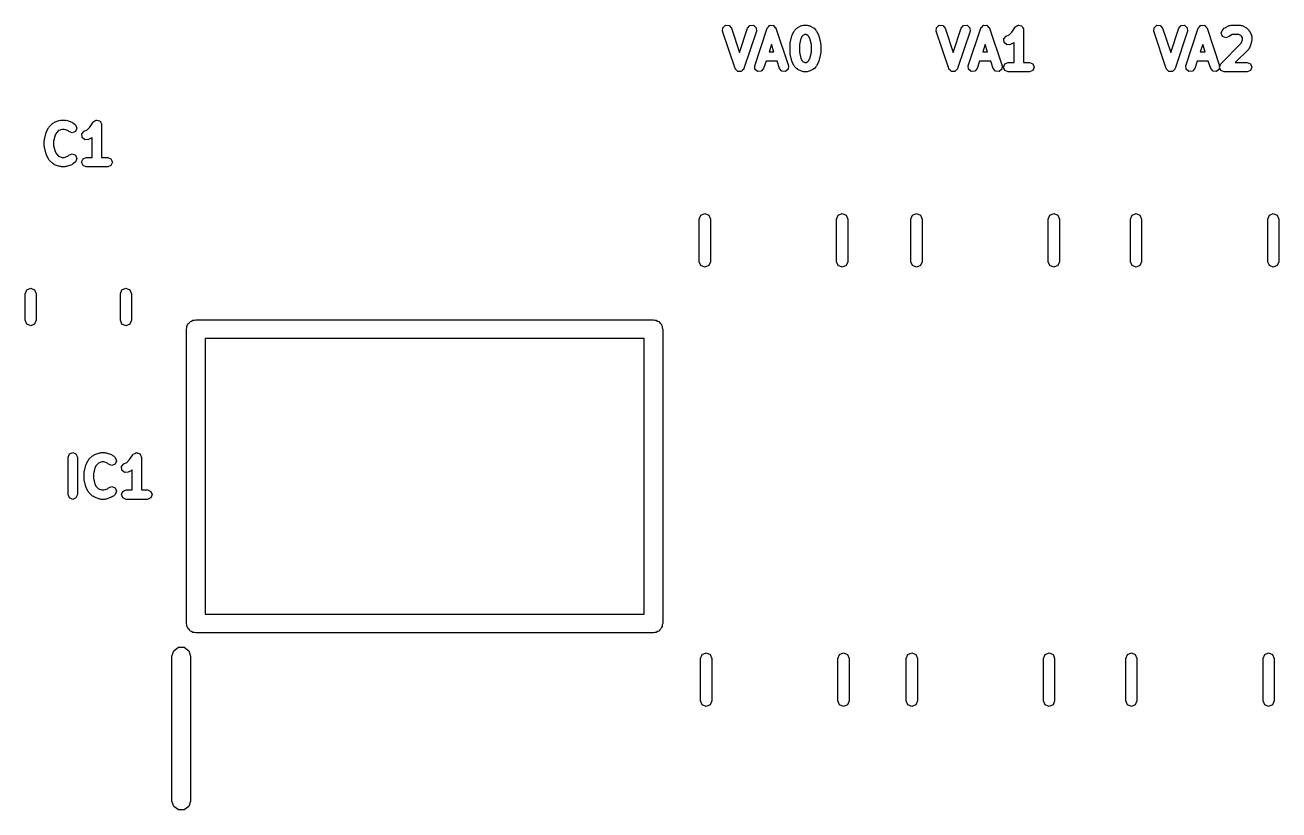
# Model space of a CAD drawing. Extents: x 78.2 to 114.9, y -87.3 to -48.6.
# Drawn here: x 99.37 to 112.8, y -56.98 to -48.58 of the extents above; entities that cross this region are included whole.
import ezdxf

# ---------------------------------------------------------------- set-up
doc = ezdxf.new("R2010")
doc.units = 0
doc.layers.add('BLACK', color=7, linetype='CONTINUOUS')

msp = doc.modelspace()

# ---------------------------------------------------------------- linework, layer by layer
at = {"layer": 'BLACK', "linetype": 'CONTINUOUS'}
for p, q in [((106.844041, -48.606887), (106.872951, -48.581813)), ((106.872951, -48.581813), (106.911122, -48.584526)), ((106.911122, -48.584526), (106.936196, -48.613436)), ((107.107994, -48.613436), (107.133068, -48.584526)), ((107.133068, -48.584526), (107.171239, -48.581813)), ((107.171239, -48.581813), (107.200149, -48.606886)), ((107.332205, -48.5965), (107.342592, -48.584526)), ((107.342592, -48.584526), (107.346318, -48.584261)), ((107.346318, -48.584261), (107.349141, -48.581813)), ((107.349141, -48.581813), (107.364952, -48.582936)), ((107.364952, -48.582936), (107.380763, -48.581813)), ((107.380763, -48.581813), (107.383585, -48.584261)), ((107.383585, -48.584261), (107.387312, -48.584526)), ((107.387312, -48.584526), (107.397695, -48.596498)), ((107.647353, -48.603574), (107.685448, -48.584526)), ((107.685448, -48.584526), (107.697056, -48.5837)), ((107.697056, -48.5837), (107.707809, -48.579247)), ((107.707809, -48.579247), (107.745904, -48.579247)), ((107.745904, -48.579247), (107.756656, -48.5837)), ((107.756656, -48.5837), (107.768265, -48.584526)), ((107.768265, -48.584526), (107.806361, -48.603574)), ((109.131041, -48.606887), (109.159951, -48.581813)), ((109.159951, -48.581813), (109.198122, -48.584526)), ((109.198122, -48.584526), (109.223196, -48.613436)), ((109.394994, -48.613436), (109.420068, -48.584526)), ((109.420068, -48.584526), (109.458239, -48.581813)), ((109.458239, -48.581813), (109.487149, -48.606886)), ((109.619205, -48.5965), (109.629592, -48.584526)), ((109.629592, -48.584526), (109.633318, -48.584261)), ((109.633318, -48.584261), (109.636141, -48.581813)), ((109.636141, -48.581813), (109.651952, -48.582936)), ((109.651952, -48.582936), (109.667763, -48.581813)), ((109.667763, -48.581813), (109.670585, -48.584261)), ((109.670585, -48.584261), (109.674312, -48.584526)), ((109.674312, -48.584526), (109.684695, -48.596498)), ((109.976532, -48.598646), (109.978502, -48.593892)), ((109.978502, -48.593892), (109.991952, -48.58832)), ((109.991952, -48.58832), (110.004052, -48.580218)), ((110.004052, -48.580218), (110.009101, -48.581216)), ((110.009101, -48.581216), (110.013857, -48.579247)), ((110.013857, -48.579247), (110.027305, -48.584817)), ((110.027305, -48.584817), (110.041593, -48.587644)), ((110.041593, -48.587644), (110.044458, -48.591922)), ((110.044458, -48.591922), (110.049212, -48.593892)), ((110.049212, -48.593892), (110.054782, -48.60734)), ((111.460041, -48.606887), (111.488951, -48.581813)), ((111.488951, -48.581813), (111.527122, -48.584526)), ((111.527122, -48.584526), (111.552196, -48.613436)), ((111.723994, -48.613436), (111.749068, -48.584526)), ((111.749068, -48.584526), (111.787239, -48.581813)), ((111.787239, -48.581813), (111.816149, -48.606886)), ((111.948205, -48.5965), (111.958592, -48.584526)), ((111.958592, -48.584526), (111.962318, -48.584261)), ((111.962318, -48.584261), (111.965141, -48.581813)), ((111.965141, -48.581813), (111.980952, -48.582936)), ((111.980952, -48.582936), (111.996763, -48.581813)), ((111.996763, -48.581813), (111.999585, -48.584261)), ((111.999585, -48.584261), (112.003312, -48.584526)), ((112.003312, -48.584526), (112.013695, -48.596498)), ((112.225258, -48.603574), (112.263353, -48.584526)), ((112.263353, -48.584526), (112.274961, -48.5837)), ((112.274961, -48.5837), (112.285714, -48.579247)), ((112.285714, -48.579247), (112.380952, -48.579247)), ((112.380952, -48.579247), (112.391704, -48.5837)), ((112.391704, -48.5837), (112.403313, -48.584526)), ((112.403313, -48.584526), (112.441408, -48.603574)), ((106.841328, -48.645058), (106.844041, -48.606887)), ((106.974661, -49.045058), (106.841328, -48.645058)), ((106.936196, -48.613436), (107.022095, -48.871133)), ((107.022095, -48.871133), (107.107994, -48.613436)), ((107.202862, -48.645058), (107.069529, -49.045058)), ((107.184185, -49.013436), (107.317518, -48.613436)), ((107.200149, -48.606886), (107.202862, -48.645058)), ((107.317518, -48.613436), (107.319966, -48.610613)), ((107.319966, -48.610613), (107.320231, -48.606887)), ((107.320231, -48.606887), (107.332205, -48.5965)), ((107.397695, -48.596498), (107.409673, -48.606886)), ((107.409673, -48.606886), (107.409937, -48.610613)), ((107.409937, -48.610613), (107.412386, -48.613436)), ((107.412386, -48.613436), (107.545719, -49.013436)), ((107.564064, -48.769501), (107.583112, -48.693311)), ((107.583112, -48.693311), (107.586494, -48.688746)), ((107.586494, -48.688746), (107.586897, -48.683078)), ((107.586897, -48.683078), (107.605944, -48.644982)), ((107.605944, -48.644982), (107.612162, -48.639588)), ((107.612162, -48.639588), (107.615312, -48.631986)), ((107.615312, -48.631986), (107.634359, -48.612939)), ((107.634359, -48.612939), (107.641961, -48.60979)), ((107.641961, -48.60979), (107.647353, -48.603574)), ((107.678794, -48.72289), (107.662571, -48.787783)), ((107.69176, -48.696958), (107.678794, -48.72289)), ((107.69933, -48.689388), (107.69176, -48.696958)), ((107.719612, -48.679247), (107.69933, -48.689388)), ((107.734101, -48.679247), (107.719612, -48.679247)), ((107.754383, -48.689388), (107.734101, -48.679247)), ((107.761954, -48.69696), (107.754383, -48.689388)), ((107.774919, -48.722889), (107.761954, -48.69696)), ((107.791142, -48.787782), (107.774919, -48.722889)), ((107.806361, -48.603574), (107.811752, -48.60979)), ((107.811752, -48.60979), (107.819355, -48.61294)), ((107.819355, -48.61294), (107.838403, -48.631987)), ((107.838403, -48.631987), (107.841552, -48.63959)), ((107.841552, -48.63959), (107.847768, -48.644981)), ((107.847768, -48.644981), (107.866817, -48.683078)), ((107.866817, -48.683078), (107.867219, -48.688747)), ((107.867219, -48.688747), (107.870602, -48.693312)), ((107.870602, -48.693312), (107.889649, -48.769502)), ((109.128328, -48.645058), (109.131041, -48.606887)), ((109.261661, -49.045058), (109.128328, -48.645058)), ((109.223196, -48.613436), (109.309095, -48.871133)), ((109.309095, -48.871133), (109.394994, -48.613436)), ((109.489862, -48.645058), (109.356529, -49.045058)), ((109.471185, -49.013436), (109.604518, -48.613436)), ((109.487149, -48.606886), (109.489862, -48.645058)), ((109.604518, -48.613436), (109.606966, -48.610613)), ((109.606966, -48.610613), (109.607231, -48.606887)), ((109.607231, -48.606887), (109.619205, -48.5965)), ((109.684695, -48.596498), (109.696673, -48.606886)), ((109.696673, -48.606886), (109.696937, -48.610613)), ((109.696937, -48.610613), (109.699386, -48.613436)), ((109.699386, -48.613436), (109.832719, -49.013436)), ((109.852137, -48.727722), (109.87721, -48.698812)), ((109.85485, -48.765894), (109.852137, -48.727722)), ((109.87721, -48.698812), (109.908048, -48.683392)), ((109.908048, -48.683392), (109.936906, -48.654533)), ((109.936906, -48.654533), (109.972255, -48.601511)), ((109.972255, -48.601511), (109.976532, -48.598646)), ((110.054782, -48.60734), (110.062886, -48.619441)), ((110.062886, -48.619441), (110.061886, -48.62449)), ((110.061886, -48.62449), (110.063857, -48.629247)), ((110.063857, -48.629247), (110.063857, -48.979247)), ((111.457328, -48.645058), (111.460041, -48.606887)), ((111.590661, -49.045058), (111.457328, -48.645058)), ((111.552196, -48.613436), (111.638095, -48.871133)), ((111.638095, -48.871133), (111.723994, -48.613436)), ((111.818862, -48.645058), (111.685529, -49.045058)), ((111.800185, -49.013436), (111.933518, -48.613436)), ((111.816149, -48.606886), (111.818862, -48.645058)), ((111.933518, -48.613436), (111.935966, -48.610613)), ((111.935966, -48.610613), (111.936231, -48.606887)), ((111.936231, -48.606887), (111.948205, -48.5965)), ((112.013695, -48.596498), (112.025673, -48.606886)), ((112.025673, -48.606886), (112.025937, -48.610613)), ((112.025937, -48.610613), (112.028386, -48.613436)), ((112.028386, -48.613436), (112.161719, -49.013436)), ((112.178571, -48.667341), (112.193217, -48.631986)), ((112.193215, -48.702696), (112.178571, -48.667341)), ((112.22857, -48.717342), (112.193215, -48.702696)), ((112.193217, -48.631986), (112.212264, -48.612939)), ((112.212264, -48.612939), (112.219866, -48.60979)), ((112.219866, -48.60979), (112.225258, -48.603574)), ((112.263925, -48.702698), (112.22857, -48.717342)), ((112.277235, -48.689388), (112.263925, -48.702698)), ((112.297517, -48.679247), (112.277235, -48.689388)), ((112.369149, -48.679247), (112.297517, -48.679247)), ((112.389429, -48.689387), (112.369149, -48.679247)), ((112.397001, -48.696959), (112.389429, -48.689387)), ((112.407142, -48.717241), (112.397001, -48.696959)), ((112.407142, -48.73542), (112.407142, -48.717241)), ((112.441408, -48.603574), (112.446799, -48.60979)), ((112.446799, -48.60979), (112.454401, -48.612939)), ((112.454401, -48.612939), (112.473449, -48.631986)), ((112.473449, -48.631986), (112.476598, -48.639588)), ((112.476598, -48.639588), (112.482817, -48.644982)), ((112.482817, -48.644982), (112.501864, -48.683078)), ((112.501864, -48.683078), (112.502688, -48.694686)), ((112.502688, -48.694686), (112.507142, -48.705438)), ((112.507142, -48.705438), (112.507142, -48.743533)), ((107.364952, -48.78736), (107.339085, -48.864961)), ((107.390819, -48.864961), (107.364952, -48.78736)), ((107.562571, -48.781628), (107.564997, -48.775771)), ((107.562571, -48.876866), (107.562571, -48.781628)), ((107.564997, -48.775771), (107.564064, -48.769501)), ((107.662571, -48.787783), (107.662571, -48.87071)), ((107.791142, -48.870711), (107.791142, -48.787782)), ((107.889649, -48.769502), (107.888715, -48.775771)), ((107.888715, -48.775771), (107.891142, -48.781628)), ((107.891142, -48.781628), (107.891142, -48.876866)), ((109.651952, -48.78736), (109.626085, -48.864961)), ((109.677819, -48.864961), (109.651952, -48.78736)), ((109.88376, -48.790967), (109.85485, -48.765894)), ((109.921932, -48.788254), (109.88376, -48.790967)), ((109.960027, -48.769206), (109.921932, -48.788254)), ((109.963857, -48.764789), (109.960027, -48.769206)), ((109.963857, -48.979247), (109.963857, -48.764789)), ((111.980952, -48.78736), (111.955085, -48.864961)), ((112.006819, -48.864961), (111.980952, -48.78736)), ((112.174168, -48.993892), (112.394393, -48.773667)), ((112.47345, -48.836031), (112.330233, -48.979247)), ((112.394393, -48.773667), (112.407142, -48.73542)), ((112.477903, -48.825279), (112.47345, -48.836031)), ((112.485529, -48.816487), (112.477903, -48.825279)), ((112.504576, -48.759344), (112.485529, -48.816487)), ((112.507142, -48.743533), (112.503992, -48.751135)), ((112.503992, -48.751135), (112.504576, -48.759344)), ((107.305752, -48.964961), (107.279053, -49.045058)), ((107.424152, -48.964961), (107.305752, -48.964961)), ((107.339085, -48.864961), (107.390819, -48.864961)), ((107.450851, -49.045058), (107.424152, -48.964961)), ((107.564997, -48.882722), (107.562571, -48.876866)), ((107.564064, -48.888993), (107.564997, -48.882722)), ((107.583112, -48.965184), (107.564064, -48.888993)), ((107.586494, -48.969748), (107.583112, -48.965184)), ((107.586897, -48.975417), (107.586494, -48.969748)), ((107.605944, -49.013512), (107.586897, -48.975417)), ((107.662571, -48.87071), (107.678794, -48.935604)), ((107.678794, -48.935604), (107.691758, -48.961534)), ((107.691758, -48.961534), (107.699329, -48.969105)), ((107.699329, -48.969105), (107.719613, -48.979247)), ((107.719613, -48.979247), (107.734101, -48.979247)), ((107.734101, -48.979247), (107.754383, -48.969105)), ((107.754383, -48.969105), (107.761953, -48.961535)), ((107.761953, -48.961535), (107.774919, -48.935605)), ((107.774919, -48.935605), (107.791142, -48.870711)), ((107.866816, -48.975418), (107.847768, -49.013513)), ((107.867218, -48.969749), (107.866816, -48.975418)), ((107.870602, -48.965183), (107.867218, -48.969749)), ((107.889649, -48.888992), (107.870602, -48.965183)), ((107.891142, -48.876866), (107.888715, -48.882722)), ((107.888715, -48.882722), (107.889649, -48.888992)), ((109.592752, -48.964961), (109.566053, -49.045058)), ((109.711152, -48.964961), (109.592752, -48.964961)), ((109.626085, -48.864961), (109.677819, -48.864961)), ((109.737851, -49.045058), (109.711152, -48.964961)), ((109.849571, -49.029247), (109.864216, -48.993892)), ((109.864216, -48.993892), (109.899571, -48.979247)), ((109.899571, -48.979247), (109.963857, -48.979247)), ((110.063857, -48.979247), (110.128142, -48.979247)), ((110.128142, -48.979247), (110.163497, -48.993892)), ((110.163497, -48.993892), (110.178142, -49.029247)), ((111.921752, -48.964961), (111.895053, -49.045058)), ((112.040152, -48.964961), (111.921752, -48.964961)), ((111.955085, -48.864961), (112.006819, -48.864961)), ((112.066851, -49.045058), (112.040152, -48.964961)), ((112.160817, -49.026122), (112.174168, -48.993892)), ((112.330233, -48.979247), (112.457142, -48.979247)), ((112.457142, -48.979247), (112.492497, -48.993892)), ((112.492497, -48.993892), (112.507142, -49.029247)), ((106.977109, -49.04788), (106.974661, -49.045058)), ((106.977374, -49.051607), (106.977109, -49.04788)), ((106.989348, -49.061993), (106.977374, -49.051607)), ((106.999735, -49.073968), (106.989348, -49.061993)), ((107.003461, -49.074232), (106.999735, -49.073968)), ((107.006284, -49.076681), (107.003461, -49.074232)), ((107.022095, -49.075557), (107.006284, -49.076681)), ((107.037906, -49.076681), (107.022095, -49.075557)), ((107.040728, -49.074232), (107.037906, -49.076681)), ((107.044455, -49.073968), (107.040728, -49.074232)), ((107.054838, -49.061995), (107.044455, -49.073968)), ((107.066816, -49.051608), (107.054838, -49.061995)), ((107.06708, -49.04788), (107.066816, -49.051608)), ((107.069529, -49.045058), (107.06708, -49.04788)), ((107.186898, -49.051607), (107.184185, -49.013436)), ((107.215808, -49.076681), (107.186898, -49.051607)), ((107.253979, -49.073968), (107.215808, -49.076681)), ((107.279053, -49.045058), (107.253979, -49.073968)), ((107.475925, -49.073968), (107.450851, -49.045058)), ((107.514096, -49.076681), (107.475925, -49.073968)), ((107.543006, -49.051608), (107.514096, -49.076681)), ((107.545719, -49.013436), (107.543006, -49.051608)), ((107.612161, -49.018904), (107.605944, -49.013512)), ((107.615311, -49.026507), (107.612161, -49.018904)), ((107.634359, -49.045555), (107.615311, -49.026507)), ((107.641961, -49.048703), (107.634359, -49.045555)), ((107.647354, -49.054922), (107.641961, -49.048703)), ((107.685449, -49.073968), (107.647354, -49.054922)), ((107.697055, -49.074792), (107.685449, -49.073968)), ((107.707809, -49.079247), (107.697055, -49.074792)), ((107.745904, -49.079247), (107.707809, -49.079247)), ((107.756655, -49.074793), (107.745904, -49.079247)), ((107.768264, -49.073969), (107.756655, -49.074793)), ((107.80636, -49.054922), (107.768264, -49.073969)), ((107.811753, -49.048703), (107.80636, -49.054922)), ((107.819356, -49.045554), (107.811753, -49.048703)), ((107.838403, -49.026507), (107.819356, -49.045554)), ((107.841551, -49.018904), (107.838403, -49.026507)), ((107.847768, -49.013513), (107.841551, -49.018904)), ((109.264109, -49.04788), (109.261661, -49.045058)), ((109.264374, -49.051607), (109.264109, -49.04788)), ((109.276348, -49.061993), (109.264374, -49.051607)), ((109.286735, -49.073968), (109.276348, -49.061993)), ((109.290461, -49.074232), (109.286735, -49.073968)), ((109.293284, -49.076681), (109.290461, -49.074232)), ((109.309095, -49.075557), (109.293284, -49.076681)), ((109.324906, -49.076681), (109.309095, -49.075557)), ((109.327728, -49.074232), (109.324906, -49.076681)), ((109.331455, -49.073968), (109.327728, -49.074232)), ((109.341838, -49.061995), (109.331455, -49.073968)), ((109.353816, -49.051608), (109.341838, -49.061995)), ((109.35408, -49.04788), (109.353816, -49.051608)), ((109.356529, -49.045058), (109.35408, -49.04788)), ((109.473898, -49.051607), (109.471185, -49.013436)), ((109.502808, -49.076681), (109.473898, -49.051607)), ((109.540979, -49.073968), (109.502808, -49.076681)), ((109.566053, -49.045058), (109.540979, -49.073968)), ((109.762925, -49.073968), (109.737851, -49.045058)), ((109.801096, -49.076681), (109.762925, -49.073968)), ((109.830006, -49.051608), (109.801096, -49.076681)), ((109.832719, -49.013436), (109.830006, -49.051608)), ((109.864216, -49.064602), (109.849571, -49.029247)), ((109.899571, -49.079247), (109.864216, -49.064602)), ((110.013857, -49.079247), (109.899571, -49.079247)), ((110.128142, -49.079247), (110.013857, -49.079247)), ((110.163497, -49.064602), (110.128142, -49.079247)), ((110.178142, -49.029247), (110.163497, -49.064602)), ((111.593109, -49.04788), (111.590661, -49.045058)), ((111.593374, -49.051607), (111.593109, -49.04788)), ((111.605348, -49.061993), (111.593374, -49.051607)), ((111.615735, -49.073968), (111.605348, -49.061993)), ((111.619461, -49.074232), (111.615735, -49.073968)), ((111.622284, -49.076681), (111.619461, -49.074232)), ((111.638095, -49.075557), (111.622284, -49.076681)), ((111.653906, -49.076681), (111.638095, -49.075557)), ((111.656728, -49.074232), (111.653906, -49.076681)), ((111.660455, -49.073968), (111.656728, -49.074232)), ((111.670838, -49.061995), (111.660455, -49.073968)), ((111.682816, -49.051608), (111.670838, -49.061995)), ((111.68308, -49.04788), (111.682816, -49.051608)), ((111.685529, -49.045058), (111.68308, -49.04788)), ((111.802898, -49.051607), (111.800185, -49.013436)), ((111.831808, -49.076681), (111.802898, -49.051607)), ((111.869979, -49.073968), (111.831808, -49.076681)), ((111.895053, -49.045058), (111.869979, -49.073968)), ((112.091925, -49.073968), (112.066851, -49.045058)), ((112.130096, -49.076681), (112.091925, -49.073968)), ((112.159006, -49.051608), (112.130096, -49.076681)), ((112.160438, -49.031456), (112.159006, -49.051608)), ((112.174168, -49.064602), (112.160438, -49.031456)), ((112.161719, -49.013436), (112.160817, -49.026122)), ((112.209523, -49.079247), (112.174168, -49.064602)), ((112.457142, -49.079247), (112.209523, -49.079247)), ((112.492497, -49.064602), (112.457142, -49.079247)), ((112.507142, -49.029247), (112.492497, -49.064602)), ((99.628104, -49.674637), (99.631254, -49.667035)), ((99.631254, -49.667035), (99.669348, -49.62894)), ((99.669348, -49.62894), (99.6801, -49.624486)), ((99.6801, -49.624486), (99.688892, -49.616861)), ((99.688892, -49.616861), (99.746035, -49.597813)), ((99.746035, -49.597813), (99.754243, -49.598396)), ((99.754243, -49.598396), (99.761847, -49.595247)), ((99.761847, -49.595247), (99.799943, -49.595247)), ((99.799943, -49.595247), (99.807546, -49.598396)), ((99.807546, -49.598396), (99.815755, -49.597813)), ((99.815755, -49.597813), (99.872897, -49.616861)), ((99.872897, -49.616861), (99.881688, -49.624486)), ((99.881688, -49.624486), (99.892439, -49.628939)), ((99.892439, -49.628939), (99.911487, -49.647986)), ((99.911487, -49.647986), (99.926132, -49.683341)), ((100.065849, -49.670533), (100.101198, -49.617511)), ((100.101198, -49.617511), (100.105475, -49.614646)), ((100.105475, -49.614646), (100.107445, -49.609892)), ((100.107445, -49.609892), (100.120895, -49.60432)), ((100.120895, -49.60432), (100.132995, -49.596218)), ((100.132995, -49.596218), (100.138044, -49.597216)), ((100.138044, -49.597216), (100.1428, -49.595247)), ((100.1428, -49.595247), (100.156248, -49.600817)), ((100.156248, -49.600817), (100.170536, -49.603644)), ((100.170536, -49.603644), (100.173401, -49.607922)), ((100.173401, -49.607922), (100.178155, -49.609892)), ((100.178155, -49.609892), (100.183725, -49.62334)), ((100.183725, -49.62334), (100.191829, -49.635441)), ((100.191829, -49.635441), (100.190829, -49.64049)), ((100.190829, -49.64049), (100.1928, -49.645247)), ((100.1928, -49.645247), (100.1928, -49.995247)), ((99.580007, -49.804549), (99.599055, -49.728358)), ((99.599055, -49.728358), (99.602437, -49.723793)), ((99.602437, -49.723793), (99.60284, -49.718125)), ((99.60284, -49.718125), (99.621887, -49.68003)), ((99.621887, -49.68003), (99.628104, -49.674637)), ((99.694737, -49.757937), (99.678514, -49.822831)), ((99.707701, -49.732007), (99.694737, -49.757937)), ((99.731713, -49.707996), (99.707701, -49.732007)), ((99.769961, -49.695247), (99.731713, -49.707996)), ((99.791829, -49.695247), (99.769961, -49.695247)), ((99.830076, -49.707996), (99.791829, -49.695247)), ((99.840778, -49.718698), (99.830076, -49.707996)), ((99.876134, -49.733341), (99.840778, -49.718698)), ((99.911489, -49.718696), (99.876134, -49.733341)), ((99.926132, -49.683341), (99.911489, -49.718696)), ((99.98108, -49.743722), (100.006153, -49.714812)), ((99.983793, -49.781894), (99.98108, -49.743722)), ((100.012703, -49.806967), (99.983793, -49.781894)), ((100.006153, -49.714812), (100.036991, -49.699392)), ((100.036991, -49.699392), (100.065849, -49.670533)), ((100.08897, -49.785206), (100.050875, -49.804254)), ((100.0928, -49.780789), (100.08897, -49.785206)), ((100.0928, -49.995247), (100.0928, -49.780789)), ((99.578514, -49.816676), (99.58094, -49.810819)), ((99.578514, -49.873819), (99.578514, -49.816676)), ((99.58094, -49.879675), (99.578514, -49.873819)), ((99.58094, -49.810819), (99.580007, -49.804549)), ((99.580007, -49.885946), (99.58094, -49.879675)), ((99.599055, -49.962136), (99.580007, -49.885946)), ((99.678514, -49.822831), (99.678514, -49.867663)), ((99.678514, -49.867663), (99.694737, -49.932556)), ((99.694737, -49.932556), (99.7077, -49.958484)), ((100.050875, -49.804254), (100.012703, -49.806967)), ((99.602437, -49.9667), (99.599055, -49.962136)), ((99.60284, -49.972369), (99.602437, -49.9667)), ((99.621887, -50.010464), (99.60284, -49.972369)), ((99.628103, -50.015855), (99.621887, -50.010464)), ((99.631253, -50.023459), (99.628103, -50.015855)), ((99.669348, -50.061555), (99.631253, -50.023459)), ((99.6801, -50.066008), (99.669348, -50.061555)), ((99.688893, -50.073634), (99.6801, -50.066008)), ((99.7077, -49.958484), (99.731714, -49.982498)), ((99.731714, -49.982498), (99.76996, -49.995247)), ((99.76996, -49.995247), (99.79183, -49.995247)), ((99.79183, -49.995247), (99.830076, -49.982498)), ((99.830076, -49.982498), (99.840778, -49.971797)), ((99.840778, -49.971797), (99.876133, -49.957152)), ((99.881688, -50.066008), (99.872896, -50.073634)), ((99.876133, -49.957152), (99.911488, -49.971797)), ((99.89244, -50.061555), (99.881688, -50.066008)), ((99.911488, -50.042507), (99.89244, -50.061555)), ((99.911488, -49.971797), (99.926133, -50.007152)), ((99.926133, -50.007152), (99.911488, -50.042507)), ((99.978514, -50.045247), (99.993159, -50.009892)), ((99.993159, -50.080602), (99.978514, -50.045247)), ((99.993159, -50.009892), (100.028514, -49.995247)), ((100.028514, -49.995247), (100.0928, -49.995247)), ((100.1928, -49.995247), (100.257085, -49.995247)), ((100.257085, -49.995247), (100.29244, -50.009892)), ((100.29244, -50.009892), (100.307085, -50.045247)), ((100.307085, -50.045247), (100.29244, -50.080602)), ((99.746036, -50.092681), (99.688893, -50.073634)), ((99.754244, -50.092097), (99.746036, -50.092681)), ((99.761847, -50.095247), (99.754244, -50.092097)), ((99.799943, -50.095247), (99.761847, -50.095247)), ((99.807545, -50.092097), (99.799943, -50.095247)), ((99.815754, -50.092681), (99.807545, -50.092097)), ((99.872896, -50.073634), (99.815754, -50.092681)), ((100.028514, -50.095247), (99.993159, -50.080602)), ((100.1428, -50.095247), (100.028514, -50.095247)), ((100.257085, -50.095247), (100.1428, -50.095247)), ((100.29244, -50.080602), (100.257085, -50.095247)), ((106.607574, -50.61451), (106.65, -50.596936)), ((106.65, -50.596936), (106.692426, -50.61451)), ((108.077574, -50.61451), (108.12, -50.596936)), ((108.12, -50.596936), (108.162426, -50.61451)), ((108.873574, -50.61451), (108.916, -50.596936)), ((108.916, -50.596936), (108.958426, -50.61451)), ((110.343574, -50.61451), (110.386, -50.596936)), ((110.386, -50.596936), (110.428426, -50.61451)), ((111.224574, -50.61451), (111.267, -50.596936)), ((111.267, -50.596936), (111.309426, -50.61451)), ((112.694574, -50.61451), (112.737, -50.596936)), ((112.737, -50.596936), (112.779426, -50.61451)), ((106.59, -50.656936), (106.607574, -50.61451)), ((106.59, -51.111064), (106.59, -50.656936)), ((106.692426, -50.61451), (106.71, -50.656936)), ((106.71, -50.656936), (106.71, -51.111064)), ((108.06, -50.656936), (108.077574, -50.61451)), ((108.06, -51.111064), (108.06, -50.656936)), ((108.162426, -50.61451), (108.18, -50.656936)), ((108.18, -50.656936), (108.18, -51.111064)), ((108.856, -50.656936), (108.873574, -50.61451)), ((108.856, -51.111064), (108.856, -50.656936)), ((108.958426, -50.61451), (108.976, -50.656936)), ((108.976, -50.656936), (108.976, -51.111064)), ((110.326, -50.656936), (110.343574, -50.61451)), ((110.326, -51.111064), (110.326, -50.656936)), ((110.428426, -50.61451), (110.446, -50.656936)), ((110.446, -50.656936), (110.446, -51.111064)), ((111.207, -50.656936), (111.224574, -50.61451)), ((111.207, -51.111064), (111.207, -50.656936)), ((111.309426, -50.61451), (111.327, -50.656936)), ((111.327, -50.656936), (111.327, -51.111064)), ((112.677, -50.656936), (112.694574, -50.61451)), ((112.677, -51.111064), (112.677, -50.656936)), ((112.779426, -50.61451), (112.797, -50.656936)), ((112.797, -50.656936), (112.797, -51.111064)), ((106.607574, -51.15349), (106.59, -51.111064)), ((106.71, -51.111064), (106.692426, -51.15349)), ((108.077574, -51.15349), (108.06, -51.111064)), ((108.18, -51.111064), (108.162426, -51.15349)), ((108.873574, -51.15349), (108.856, -51.111064)), ((108.976, -51.111064), (108.958426, -51.15349)), ((110.343574, -51.15349), (110.326, -51.111064)), ((110.446, -51.111064), (110.428426, -51.15349)), ((111.224574, -51.15349), (111.207, -51.111064)), ((111.327, -51.111064), (111.309426, -51.15349)), ((112.694574, -51.15349), (112.677, -51.111064)), ((112.797, -51.111064), (112.779426, -51.15349)), ((106.65, -51.171064), (106.607574, -51.15349)), ((106.692426, -51.15349), (106.65, -51.171064)), ((108.12, -51.171064), (108.077574, -51.15349)), ((108.162426, -51.15349), (108.12, -51.171064)), ((108.916, -51.171064), (108.873574, -51.15349)), ((108.958426, -51.15349), (108.916, -51.171064)), ((110.386, -51.171064), (110.343574, -51.15349)), ((110.428426, -51.15349), (110.386, -51.171064)), ((111.267, -51.171064), (111.224574, -51.15349)), ((111.309426, -51.15349), (111.267, -51.171064)), ((112.737, -51.171064), (112.694574, -51.15349)), ((112.779426, -51.15349), (112.737, -51.171064)), ((99.3728, -51.45462), (99.390374, -51.412194)), ((99.390374, -51.412194), (99.4328, -51.39462)), ((99.4328, -51.39462), (99.475226, -51.412194)), ((99.475226, -51.412194), (99.4928, -51.45462)), ((100.3928, -51.45462), (100.410374, -51.412194)), ((100.410374, -51.412194), (100.4528, -51.39462)), ((100.4528, -51.39462), (100.495226, -51.412194)), ((100.495226, -51.412194), (100.5128, -51.45462)), ((99.3728, -51.73578), (99.3728, -51.45462)), ((99.4928, -51.45462), (99.4928, -51.73578)), ((100.3928, -51.73578), (100.3928, -51.45462)), ((100.5128, -51.45462), (100.5128, -51.73578)), ((99.390374, -51.778206), (99.3728, -51.73578)), ((99.4328, -51.79578), (99.390374, -51.778206)), ((99.475226, -51.778206), (99.4328, -51.79578)), ((99.4928, -51.73578), (99.475226, -51.778206)), ((100.410374, -51.778206), (100.3928, -51.73578)), ((100.4528, -51.79578), (100.410374, -51.778206)), ((100.495226, -51.778206), (100.4528, -51.79578)), ((100.5128, -51.73578), (100.495226, -51.778206)), ((101.1, -51.832), (101.104894, -51.816937)), ((101.104894, -51.801098), (101.114203, -51.788284)), ((101.104894, -51.816937), (101.104894, -51.801098)), ((101.114203, -51.788284), (101.119098, -51.773221)), ((101.119098, -51.773221), (101.131911, -51.763911)), ((101.131911, -51.763911), (101.141221, -51.751098)), ((101.141221, -51.751098), (101.156284, -51.746203)), ((101.156284, -51.746203), (101.169098, -51.736894)), ((101.169098, -51.736894), (101.184937, -51.736894)), ((101.184937, -51.736894), (101.2, -51.732)), ((101.2, -51.732), (106.1, -51.732)), ((106.1, -51.732), (106.115063, -51.736894)), ((106.115063, -51.736894), (106.130902, -51.736894)), ((106.130902, -51.736894), (106.143715, -51.746203)), ((106.143715, -51.746203), (106.158779, -51.751098)), ((106.158779, -51.751098), (106.168088, -51.763911)), ((106.168088, -51.763911), (106.180902, -51.773221)), ((106.180902, -51.773221), (106.185796, -51.788284)), ((106.185796, -51.788284), (106.195106, -51.801098)), ((106.195106, -51.801098), (106.195106, -51.816937)), ((106.195106, -51.816937), (106.2, -51.832)), ((101.1, -54.982), (101.1, -51.832)), ((101.3, -51.932), (101.3, -54.882)), ((106, -51.932), (101.3, -51.932)), ((106, -54.882), (106, -51.932)), ((106.2, -51.832), (106.2, -54.982)), ((99.847169, -53.168492), (99.882524, -53.153847)), ((99.882524, -53.153847), (99.917879, -53.168492)), ((100.11433, -53.175461), (100.171473, -53.156413)), ((100.171473, -53.156413), (100.179681, -53.156996)), ((100.179681, -53.156996), (100.187285, -53.153847)), ((100.187285, -53.153847), (100.225381, -53.153847)), ((100.225381, -53.153847), (100.232984, -53.156996)), ((100.232984, -53.156996), (100.241193, -53.156413)), ((100.241193, -53.156413), (100.298335, -53.175461)), ((100.546333, -53.16292), (100.558433, -53.154818)), ((100.558433, -53.154818), (100.563482, -53.155816)), ((100.563482, -53.155816), (100.568238, -53.153847)), ((100.568238, -53.153847), (100.581686, -53.159417)), ((100.581686, -53.159417), (100.595974, -53.162244)), ((99.832524, -53.203847), (99.847169, -53.168492)), ((99.832524, -53.603847), (99.832524, -53.203847)), ((99.917879, -53.168492), (99.932524, -53.203847)), ((99.932524, -53.203847), (99.932524, -53.603847)), ((100.005445, -53.363149), (100.024493, -53.286958)), ((100.024493, -53.286958), (100.027875, -53.282393)), ((100.027875, -53.282393), (100.028278, -53.276725)), ((100.028278, -53.276725), (100.047325, -53.23863)), ((100.047325, -53.23863), (100.053542, -53.233237)), ((100.053542, -53.233237), (100.056692, -53.225635)), ((100.056692, -53.225635), (100.094786, -53.18754)), ((100.094786, -53.18754), (100.105538, -53.183086)), ((100.105538, -53.183086), (100.11433, -53.175461)), ((100.133139, -53.290607), (100.120175, -53.316537)), ((100.157151, -53.266596), (100.133139, -53.290607)), ((100.195399, -53.253847), (100.157151, -53.266596)), ((100.217267, -53.253847), (100.195399, -53.253847)), ((100.255514, -53.266596), (100.217267, -53.253847)), ((100.266216, -53.277298), (100.255514, -53.266596)), ((100.301572, -53.291941), (100.266216, -53.277298)), ((100.298335, -53.175461), (100.307126, -53.183086)), ((100.336927, -53.277296), (100.301572, -53.291941)), ((100.307126, -53.183086), (100.317877, -53.187539)), ((100.317877, -53.187539), (100.336925, -53.206586)), ((100.336925, -53.206586), (100.35157, -53.241941)), ((100.35157, -53.241941), (100.336927, -53.277296)), ((100.406518, -53.302322), (100.431591, -53.273412)), ((100.431591, -53.273412), (100.462429, -53.257992)), ((100.462429, -53.257992), (100.491287, -53.229133)), ((100.491287, -53.229133), (100.526636, -53.176111)), ((100.526636, -53.176111), (100.530913, -53.173246)), ((100.530913, -53.173246), (100.532883, -53.168492)), ((100.532883, -53.168492), (100.546333, -53.16292)), ((100.595974, -53.162244), (100.598839, -53.166522)), ((100.598839, -53.166522), (100.603593, -53.168492)), ((100.603593, -53.168492), (100.609163, -53.18194)), ((100.609163, -53.18194), (100.617267, -53.194041)), ((100.617267, -53.194041), (100.616267, -53.19909)), ((100.616267, -53.19909), (100.618238, -53.203847)), ((100.618238, -53.203847), (100.618238, -53.553847)), ((100.003952, -53.375276), (100.006378, -53.369419)), ((100.003952, -53.432419), (100.003952, -53.375276)), ((100.006378, -53.369419), (100.005445, -53.363149)), ((100.120175, -53.316537), (100.103952, -53.381431)), ((100.103952, -53.381431), (100.103952, -53.426263)), ((100.103952, -53.426263), (100.120175, -53.491156)), ((100.409231, -53.340494), (100.406518, -53.302322)), ((100.438141, -53.365567), (100.409231, -53.340494)), ((100.476313, -53.362854), (100.438141, -53.365567)), ((100.514408, -53.343806), (100.476313, -53.362854)), ((100.518238, -53.339389), (100.514408, -53.343806)), ((100.518238, -53.553847), (100.518238, -53.339389)), ((100.006378, -53.438275), (100.003952, -53.432419)), ((100.005445, -53.444546), (100.006378, -53.438275)), ((100.024493, -53.520736), (100.005445, -53.444546)), ((100.027875, -53.5253), (100.024493, -53.520736)), ((100.028278, -53.530969), (100.027875, -53.5253)), ((100.047325, -53.569064), (100.028278, -53.530969)), ((100.120175, -53.491156), (100.133138, -53.517084)), ((100.133138, -53.517084), (100.157152, -53.541098)), ((100.157152, -53.541098), (100.195398, -53.553847)), ((100.195398, -53.553847), (100.217268, -53.553847)), ((100.217268, -53.553847), (100.255514, -53.541098)), ((100.255514, -53.541098), (100.266216, -53.530397)), ((100.266216, -53.530397), (100.301571, -53.515752)), ((100.301571, -53.515752), (100.336926, -53.530397)), ((100.336926, -53.530397), (100.351571, -53.565752)), ((100.418597, -53.568492), (100.453952, -53.553847)), ((100.453952, -53.553847), (100.518238, -53.553847)), ((100.618238, -53.553847), (100.682523, -53.553847)), ((100.682523, -53.553847), (100.717878, -53.568492)), ((99.847169, -53.639202), (99.832524, -53.603847)), ((99.882524, -53.653847), (99.847169, -53.639202)), ((99.917879, -53.639202), (99.882524, -53.653847)), ((99.932524, -53.603847), (99.917879, -53.639202)), ((100.053541, -53.574455), (100.047325, -53.569064)), ((100.056691, -53.582059), (100.053541, -53.574455)), ((100.094786, -53.620155), (100.056691, -53.582059)), ((100.105538, -53.624608), (100.094786, -53.620155)), ((100.114331, -53.632234), (100.105538, -53.624608)), ((100.171474, -53.651281), (100.114331, -53.632234)), ((100.179682, -53.650697), (100.171474, -53.651281)), ((100.187285, -53.653847), (100.179682, -53.650697)), ((100.225381, -53.653847), (100.187285, -53.653847)), ((100.232983, -53.650697), (100.225381, -53.653847)), ((100.241192, -53.651281), (100.232983, -53.650697)), ((100.298334, -53.632234), (100.241192, -53.651281)), ((100.307126, -53.624608), (100.298334, -53.632234)), ((100.317878, -53.620155), (100.307126, -53.624608)), ((100.336926, -53.601107), (100.317878, -53.620155)), ((100.351571, -53.565752), (100.336926, -53.601107)), ((100.403952, -53.603847), (100.418597, -53.568492)), ((100.418597, -53.639202), (100.403952, -53.603847)), ((100.453952, -53.653847), (100.418597, -53.639202)), ((100.568238, -53.653847), (100.453952, -53.653847)), ((100.682523, -53.653847), (100.568238, -53.653847)), ((100.717878, -53.639202), (100.682523, -53.653847)), ((100.717878, -53.568492), (100.732523, -53.603847)), ((100.732523, -53.603847), (100.717878, -53.639202)), ((101.3, -54.882), (106, -54.882)), ((101.104894, -54.997062), (101.1, -54.982)), ((101.104894, -55.012902), (101.104894, -54.997062)), ((101.114203, -55.025715), (101.104894, -55.012902)), ((101.119098, -55.040779), (101.114203, -55.025715)), ((106.185796, -55.025715), (106.180902, -55.040779)), ((106.195106, -55.012902), (106.185796, -55.025715)), ((106.2, -54.982), (106.195106, -54.997062)), ((106.195106, -54.997062), (106.195106, -55.012902)), ((101.131911, -55.050088), (101.119098, -55.040779)), ((101.141221, -55.062902), (101.131911, -55.050088)), ((101.156284, -55.067796), (101.141221, -55.062902)), ((101.169098, -55.077106), (101.156284, -55.067796)), ((101.184937, -55.077106), (101.169098, -55.077106)), ((101.2, -55.082), (101.184937, -55.077106)), ((106.1, -55.082), (101.2, -55.082)), ((106.115063, -55.077106), (106.1, -55.082)), ((106.130902, -55.077106), (106.115063, -55.077106)), ((106.143715, -55.067796), (106.130902, -55.077106)), ((106.158779, -55.062902), (106.143715, -55.067796)), ((106.168088, -55.050088), (106.158779, -55.062902)), ((106.180902, -55.040779), (106.168088, -55.050088)), ((100.945, -55.332), (100.964098, -55.273221)), ((100.964098, -55.273221), (101.014098, -55.236894)), ((101.014098, -55.236894), (101.075902, -55.236894)), ((101.075902, -55.236894), (101.125902, -55.273221)), ((101.125902, -55.273221), (101.145, -55.332)), ((106.622574, -55.31351), (106.665, -55.295936)), ((106.665, -55.295936), (106.707426, -55.31351)), ((108.092574, -55.31351), (108.135, -55.295936)), ((108.135, -55.295936), (108.177426, -55.31351)), ((108.823574, -55.31351), (108.866, -55.295936)), ((108.866, -55.295936), (108.908426, -55.31351)), ((110.293574, -55.31351), (110.336, -55.295936)), ((110.336, -55.295936), (110.378426, -55.31351)), ((111.174574, -55.31351), (111.217, -55.295936)), ((111.217, -55.295936), (111.259426, -55.31351)), ((112.644574, -55.31351), (112.687, -55.295936)), ((112.687, -55.295936), (112.729426, -55.31351)), ((100.945, -56.882), (100.945, -55.332)), ((101.145, -55.332), (101.145, -56.882)), ((106.605, -55.355936), (106.622574, -55.31351)), ((106.605, -55.810064), (106.605, -55.355936)), ((106.707426, -55.31351), (106.725, -55.355936)), ((106.725, -55.355936), (106.725, -55.810064)), ((108.075, -55.355936), (108.092574, -55.31351)), ((108.075, -55.810064), (108.075, -55.355936)), ((108.177426, -55.31351), (108.195, -55.355936)), ((108.195, -55.355936), (108.195, -55.810064)), ((108.806, -55.355936), (108.823574, -55.31351)), ((108.806, -55.810064), (108.806, -55.355936)), ((108.908426, -55.31351), (108.926, -55.355936)), ((108.926, -55.355936), (108.926, -55.810064)), ((110.276, -55.355936), (110.293574, -55.31351)), ((110.276, -55.810064), (110.276, -55.355936)), ((110.378426, -55.31351), (110.396, -55.355936)), ((110.396, -55.355936), (110.396, -55.810064)), ((111.157, -55.355936), (111.174574, -55.31351)), ((111.157, -55.810064), (111.157, -55.355936)), ((111.259426, -55.31351), (111.277, -55.355936)), ((111.277, -55.355936), (111.277, -55.810064)), ((112.627, -55.355936), (112.644574, -55.31351)), ((112.627, -55.810064), (112.627, -55.355936)), ((112.729426, -55.31351), (112.747, -55.355936)), ((112.747, -55.355936), (112.747, -55.810064)), ((106.622574, -55.85249), (106.605, -55.810064)), ((106.725, -55.810064), (106.707426, -55.85249)), ((108.092574, -55.85249), (108.075, -55.810064)), ((108.195, -55.810064), (108.177426, -55.85249)), ((108.823574, -55.85249), (108.806, -55.810064)), ((108.926, -55.810064), (108.908426, -55.85249)), ((110.293574, -55.85249), (110.276, -55.810064)), ((110.396, -55.810064), (110.378426, -55.85249)), ((111.174574, -55.85249), (111.157, -55.810064)), ((111.277, -55.810064), (111.259426, -55.85249)), ((112.644574, -55.85249), (112.627, -55.810064)), ((112.747, -55.810064), (112.729426, -55.85249)), ((106.665, -55.870064), (106.622574, -55.85249)), ((106.707426, -55.85249), (106.665, -55.870064)), ((108.135, -55.870064), (108.092574, -55.85249)), ((108.177426, -55.85249), (108.135, -55.870064)), ((108.866, -55.870064), (108.823574, -55.85249)), ((108.908426, -55.85249), (108.866, -55.870064)), ((110.336, -55.870064), (110.293574, -55.85249)), ((110.378426, -55.85249), (110.336, -55.870064)), ((111.217, -55.870064), (111.174574, -55.85249)), ((111.259426, -55.85249), (111.217, -55.870064)), ((112.687, -55.870064), (112.644574, -55.85249)), ((112.729426, -55.85249), (112.687, -55.870064)), ((100.964098, -56.940779), (100.945, -56.882)), ((101.145, -56.882), (101.125902, -56.940779)), ((101.014098, -56.977106), (100.964098, -56.940779)), ((101.075902, -56.977106), (101.014098, -56.977106)), ((101.125902, -56.940779), (101.075902, -56.977106))]:
    msp.add_line(p, q, dxfattribs=at)

doc.saveas('drawing.dxf')
